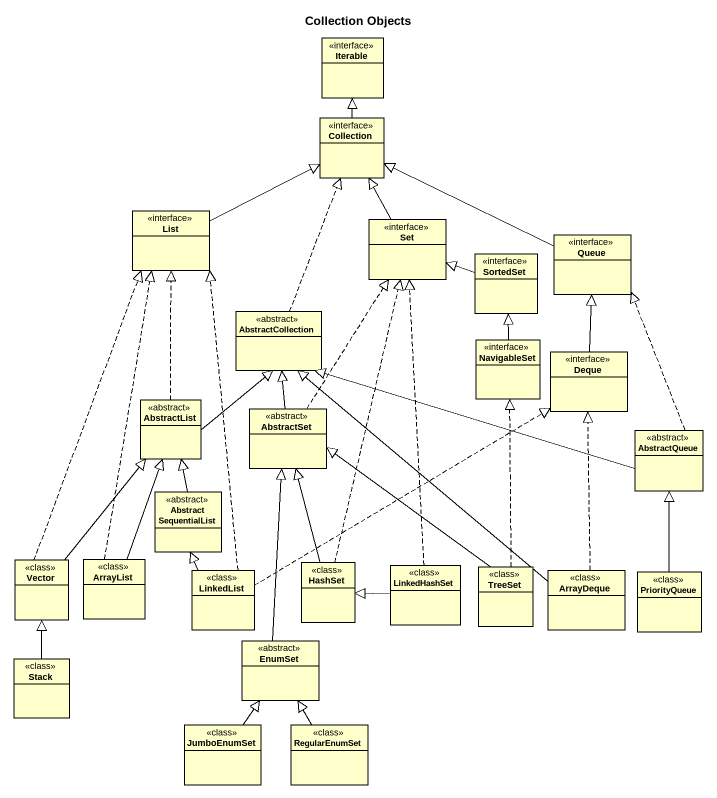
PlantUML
@startuml
title Collection Objects
hide circle
hide empty members
class Iterable <<interface>>
class Collection <<interface>>
class List <<interface>>
class "Set" as Set_ <<interface>>
class SortedSet <<interface>>
class "Queue" as Queue_ <<interface>>
class AbstractCollection <<abstract>>
class NavigableSet <<interface>>
class Deque <<interface>>
class AbstractList <<abstract>>
class AbstractSet <<abstract>>
class AbstractQueue <<abstract>>
class "Abstract SequentialList" as Abstract_SequentialList <<abstract>>
class Vector <<class>>
class ArrayList <<class>>
class LinkedList <<class>>
class HashSet <<class>>
class LinkedHashSet <<class>>
class TreeSet <<class>>
class ArrayDeque <<class>>
class PriorityQueue <<class>>
class EnumSet <<abstract>>
class "Stack" as Stack_ <<class>>
class JumboEnumSet <<class>>
class RegularEnumSet <<class>>
Collection -up-|> Iterable
List -right-|> Collection
Set_ -up-|> Collection
SortedSet -left-|> Set_
Queue_ -left-|> Collection
AbstractCollection .up.|> Collection
NavigableSet -up-|> SortedSet
Deque -up-|> Queue_
AbstractList .up.|> List
AbstractList -up-|> AbstractCollection
AbstractSet .up.|> Set_
AbstractSet -up-|> AbstractCollection
AbstractQueue .up.|> Queue_
AbstractQueue -left-|> AbstractCollection
Abstract_SequentialList -up-|> AbstractList
Vector .up.|> List
Vector -up-|> AbstractList
ArrayList .up.|> List
ArrayList -up-|> AbstractList
LinkedList .up.|> List
LinkedList .right.|> Deque
LinkedList -up-|> Abstract_SequentialList
HashSet .up.|> Set_
HashSet -up-|> AbstractSet
LinkedHashSet .up.|> Set_
LinkedHashSet -left-|> HashSet
TreeSet .up.|> NavigableSet
TreeSet -up-|> AbstractSet
ArrayDeque -up-|> AbstractCollection
ArrayDeque .up.|> Deque
PriorityQueue -up-|> AbstractQueue
EnumSet -up-|> AbstractSet
Stack_ -up-|> Vector
JumboEnumSet -up-|> EnumSet
RegularEnumSet -up-|> EnumSet
@enduml
